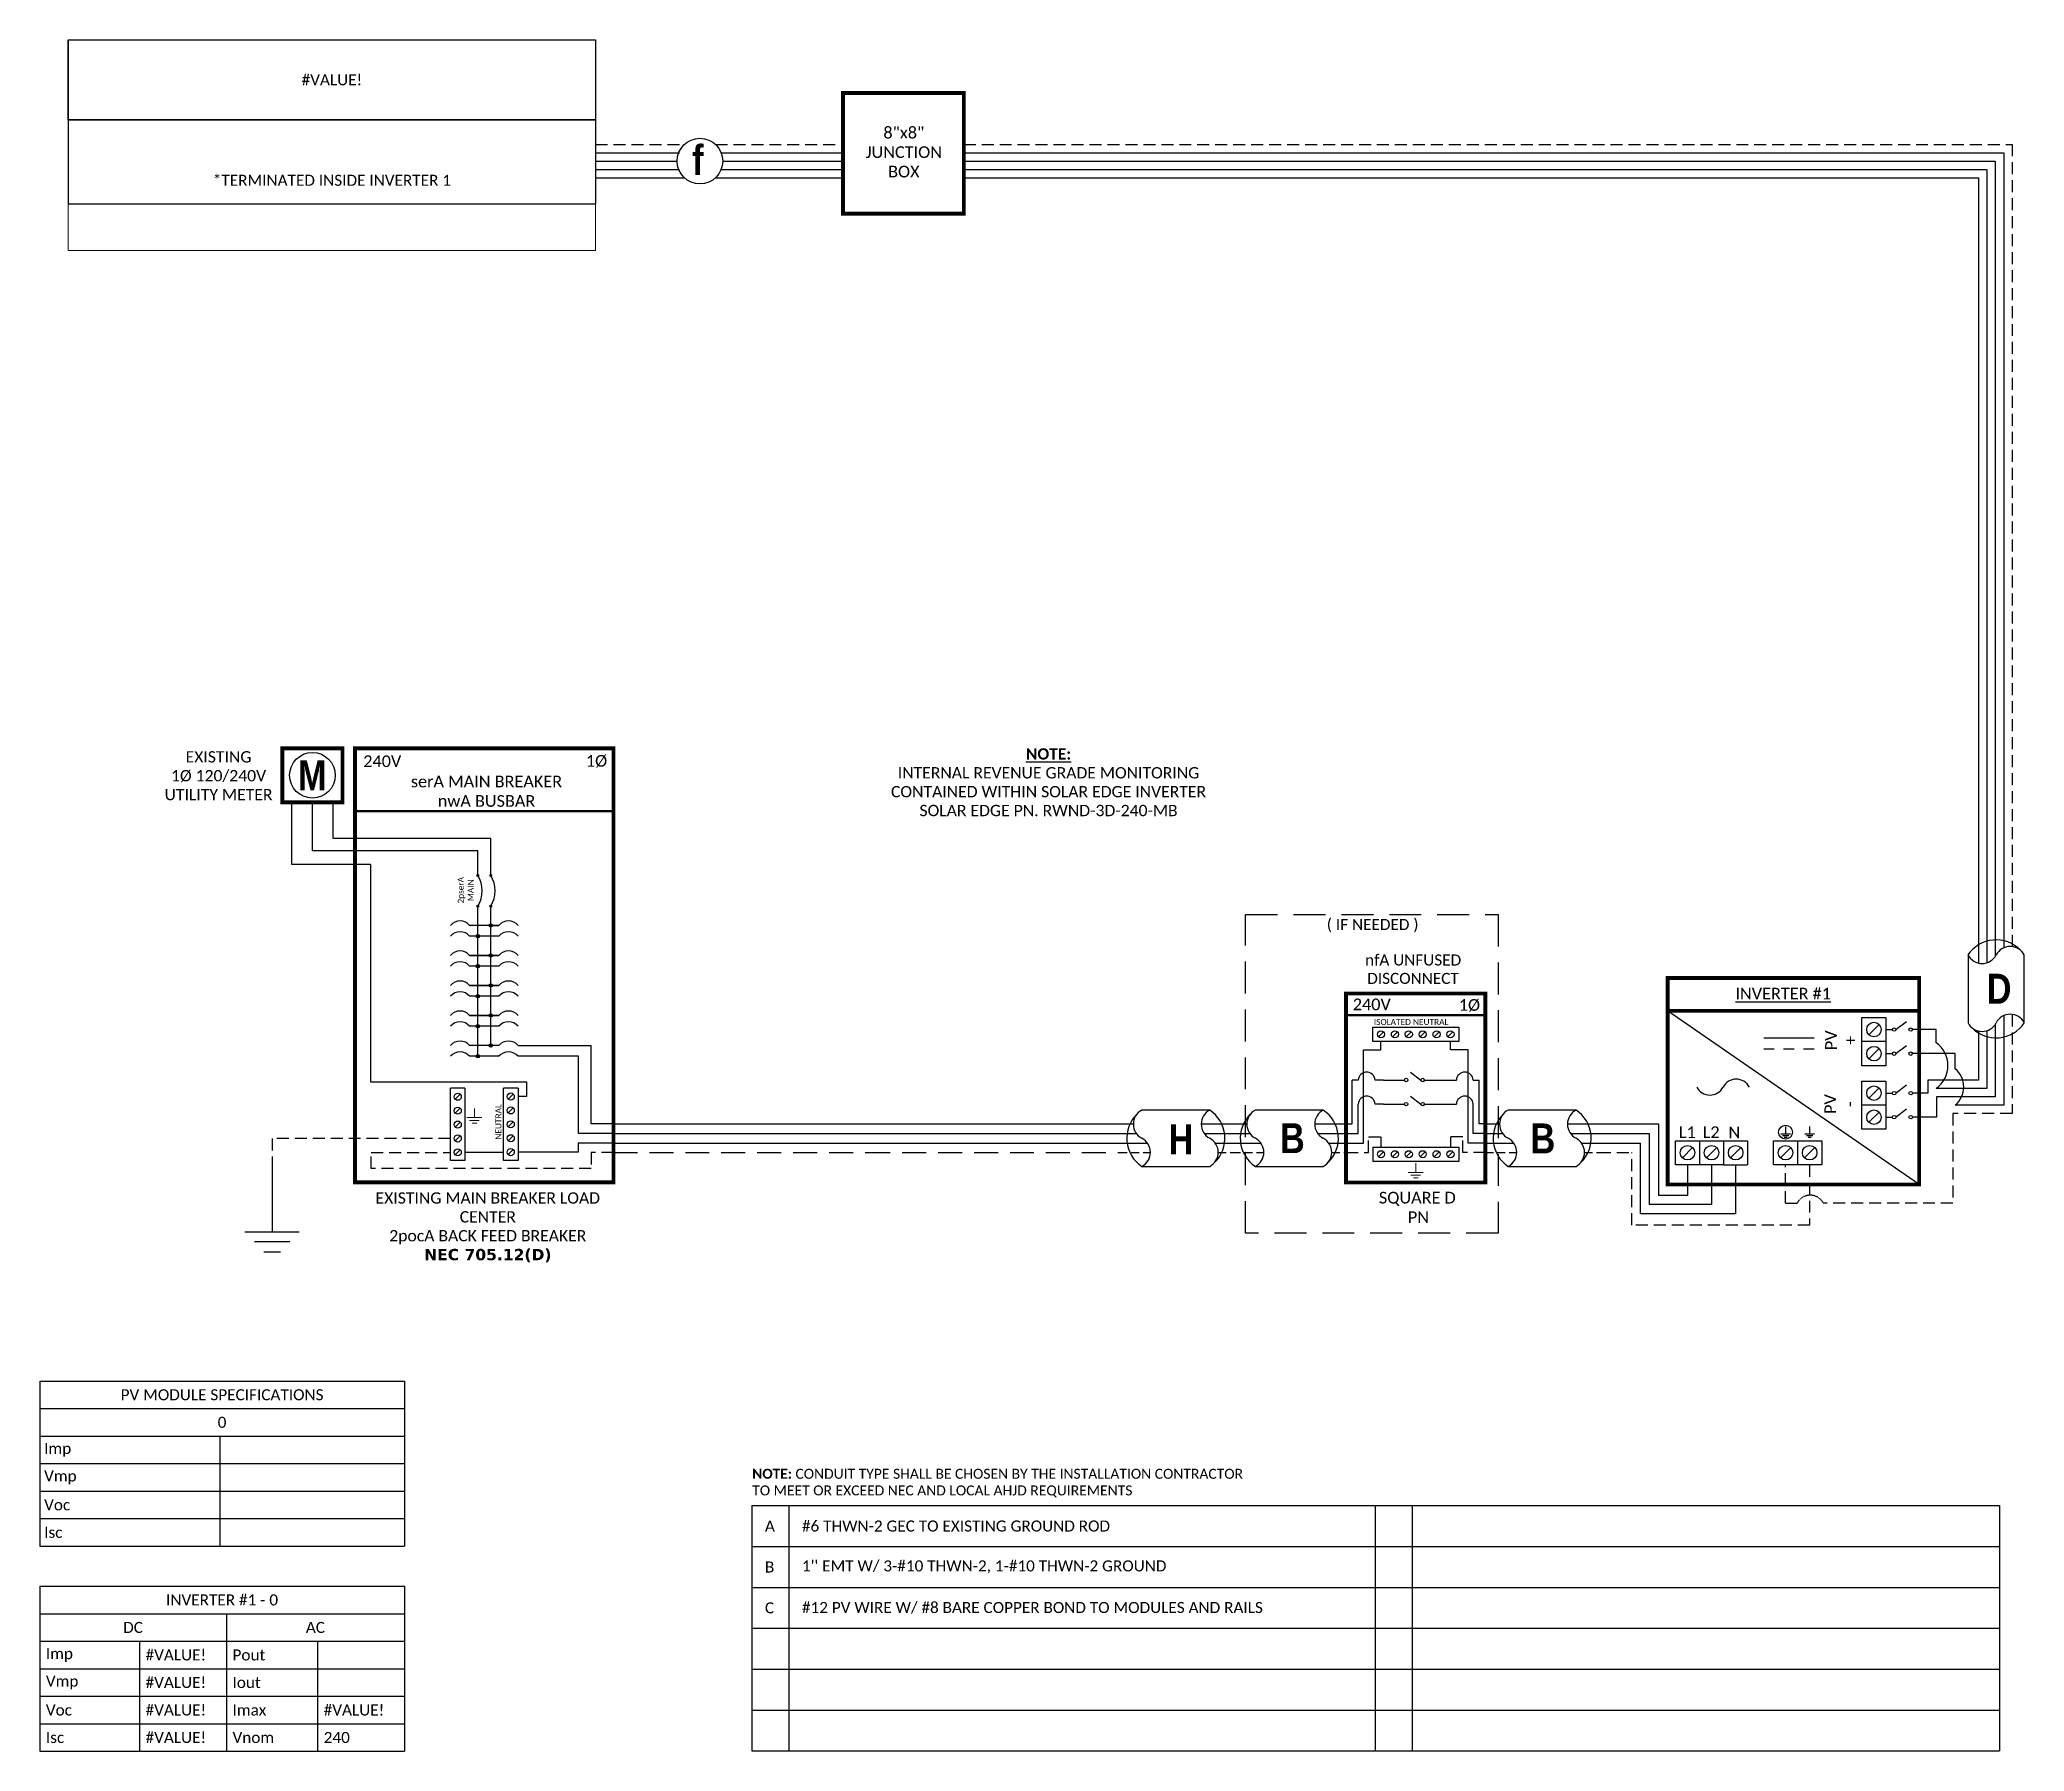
# Model space of a CAD drawing. Header units: feet. Extents: x 7947 to 8568, y 20870 to 21406.
import ezdxf

# ---------------------------------------------------------------- set-up
doc = ezdxf.new("R2010")
doc.units = ezdxf.units.FT
doc.header["$MEASUREMENT"] = 0
doc.linetypes.add('DASHED', pattern=[0.75, 0.5, -0.25])
doc.linetypes.add('HIDDEN', pattern=[0.375, 0.25, -0.125])
doc.layers.add('Z - TITLEBLOCK TXT', color=7, linetype='Continuous')
doc.styles.add('ONE LINE TXT', font='techb___.ttf')
doc.styles.get("Standard").update_dxf_attribs({"font": 'calibri.ttf'})

# ---------------------------------------------------------------- blocks, each defined once
blk = doc.blocks.new('*U18')
at = {"color": 7, "linetype": 'Continuous'}
for p, q in [((-7.14, 13.31), (-28.39, 13.31)), ((-28.39, -4.31), (-7.14, -4.31))]:
    blk.add_line(p, q, dxfattribs=at)
at = {"color": 7}
for p, q in [((-35.53, 9), (-31.05, 9)), ((-9.81, 9), (0, 9))]:
    blk.add_line(p, q, dxfattribs=at)
at = {"color": 10}
for p, q in [((-35.53, 6), (-30.11, 6)), ((-8.87, 6), (0, 6))]:
    blk.add_line(p, q, dxfattribs=at)
at = {"color": 253}
for p, q in [((-35.53, 3), (-26.66, 3)), ((-5.41, 3), (0, 3))]:
    blk.add_line(p, q, dxfattribs=at)
at = {"color": 92, "linetype": 'HIDDEN', "ltscale": 10}
for p, q in [((-4.48, 0), (0, 0)), ((-35.53, 0), (-25.72, 0))]:
    blk.add_line(p, q, dxfattribs=at)
at = {"linetype": 'Continuous'}
for centre, start, end in [((-26.08, 8.91), 117.66392, 242.33608), ((-4.83, 8.91), 117.66392, 242.33608), ((-30.7, 0.09), 297.66392, 62.33608), ((-9.45, 0.09), 297.66392, 62.33608)]:
    blk.add_arc(centre, 4.98, start, end, dxfattribs=at)
at = {"color": 7, "linetype": 'Continuous'}
for centre, start, end in [((-12.99, 4.5), 313.97324, 56.42648), ((-22.54, 4.5), 133.97324, 236.42648)]:
    blk.add_arc(centre, 10.58, start, end, dxfattribs=at)
blk = doc.blocks.new('*U23')
at = {"color": 7}
blk.add_line((-79.14, 9), (0, 9), dxfattribs=at)
at = {"color": 10}
blk.add_line((-79.14, 6), (0, 6), dxfattribs=at)
at = {"color": 253}
blk.add_line((-79.14, 3), (0, 3), dxfattribs=at)
at = {"color": 92, "linetype": 'DASHED', "ltscale": 15}
blk.add_line((-79.14, 0), (0, 0), dxfattribs=at)
blk = doc.blocks.new('breakerPanel')
at = {"linetype": 'Continuous'}
h = blk.add_hatch(color=1, dxfattribs=at)
h.dxf.hatch_style = 1
edge = h.paths.add_edge_path()
edge.add_arc((-42.47, 86.8), 0.291, 0, 360)
h = blk.add_hatch(color=1, dxfattribs=at)
h.dxf.hatch_style = 1
edge = h.paths.add_edge_path()
edge.add_arc((-38.44, 86.8), 0.291, 0, 360)
h = blk.add_hatch(color=1, dxfattribs=at)
h.dxf.hatch_style = 1
edge = h.paths.add_edge_path()
edge.add_arc((-42.47, 77.16), 0.291, 0, 360)
h = blk.add_hatch(color=1, dxfattribs=at)
h.dxf.hatch_style = 1
edge = h.paths.add_edge_path()
edge.add_arc((-38.44, 77.16), 0.291, 0, 360)
h = blk.add_hatch(color=1, dxfattribs=at)
h.dxf.hatch_style = 1
edge = h.paths.add_edge_path()
edge.add_arc((-38.44, 71.16), 0.528, 0, 360)
h = blk.add_hatch(color=1, dxfattribs=at)
h.dxf.hatch_style = 1
edge = h.paths.add_edge_path()
edge.add_arc((-42.47, 67.78), 0.528, 0, 360)
h = blk.add_hatch(color=1, dxfattribs=at)
h.dxf.hatch_style = 1
edge = h.paths.add_edge_path()
edge.add_arc((-38.44, 61.76), 0.528, 0, 360)
h = blk.add_hatch(color=1, dxfattribs=at)
h.dxf.hatch_style = 1
edge = h.paths.add_edge_path()
edge.add_arc((-42.47, 58.38), 0.528, 0, 360)
h = blk.add_hatch(color=1, dxfattribs=at)
h.dxf.hatch_style = 1
edge = h.paths.add_edge_path()
edge.add_arc((-38.44, 52.36), 0.528, 0, 360)
h = blk.add_hatch(color=1, dxfattribs=at)
h.dxf.hatch_style = 1
edge = h.paths.add_edge_path()
edge.add_arc((-42.47, 48.98), 0.528, 0, 360)
h = blk.add_hatch(color=1, dxfattribs=at)
h.dxf.hatch_style = 1
edge = h.paths.add_edge_path()
edge.add_arc((-42.47, 39.58), 0.528, 0, 360)
h = blk.add_hatch(color=1, dxfattribs=at)
h.dxf.hatch_style = 1
edge = h.paths.add_edge_path()
edge.add_arc((-38.44, 42.95), 0.528, 0, 360)
h = blk.add_hatch(color=1, dxfattribs=at)
h.dxf.hatch_style = 1
edge = h.paths.add_edge_path()
edge.add_arc((-38.44, 33.55), 0.528, 0, 360)
h = blk.add_hatch(color=1, dxfattribs=at)
h.dxf.hatch_style = 1
edge = h.paths.add_edge_path()
edge.add_arc((-42.47, 30.17), 0.528, 0, 360)
at = {"color": 155, "true_color": 0x647190}
blk.add_line((-80.92, 126.59), (0, 126.59), dxfattribs=at)
at = {"color": 253, "linetype": 'Continuous'}
for p, q in [((-100.73, 90.2), (-100.73, 109.7)), ((-76.04, 90.2), (-100.73, 90.2)), ((-76.04, 90.2), (-76.04, 22.16)), ((-76.04, 22.16), (-27.25, 22.16)), ((-27.25, 22.16), (-27.25, 17.57)), ((-27.25, 17.57), (-29.89, 17.57)), ((-11.01, 0.16), (-29.89, 0.16)), ((0, 3), (-11.01, 3)), ((-11.01, 3), (-11.01, 0.16))]:
    blk.add_line(p, q, dxfattribs=at)
at = {"color": 10, "linetype": 'Continuous'}
for p, q in [((-94.24, 94.51), (-94.24, 109.7)), ((-42.47, 94.51), (-94.24, 94.51)), ((-42.47, 87.09), (-42.47, 94.51)), ((-42.47, 30.17), (-42.47, 76.87)), ((-35.88, 67.78), (-45.04, 67.78)), ((-35.88, 58.38), (-45.04, 58.38)), ((-35.88, 48.98), (-45.04, 48.98)), ((-35.88, 39.58), (-45.04, 39.58)), ((-35.88, 30.17), (-45.04, 30.17)), ((-10.98, 30.17), (-29.89, 30.17)), ((-10.98, 6), (-10.98, 30.17)), ((0, 6), (-10.98, 6))]:
    blk.add_line(p, q, dxfattribs=at)
at = {"color": 7, "linetype": 'Continuous'}
for p, q in [((-87.75, 98.34), (-87.75, 109.7)), ((-38.44, 98.34), (-87.75, 98.34)), ((-38.44, 87.09), (-38.44, 98.34)), ((-38.44, 61.76), (-38.44, 76.87)), ((-35.88, 71.16), (-45.04, 71.16)), ((-38.44, 71.16), (-35.88, 71.16)), ((-45.04, 61.76), (-35.88, 61.76)), ((-35.88, 61.76), (-45.04, 61.76)), ((-38.44, 52.36), (-38.44, 61.76)), ((-45.04, 52.36), (-35.88, 52.36)), ((-35.88, 52.36), (-45.04, 52.36)), ((-38.44, 42.95), (-38.44, 52.36)), ((-45.04, 42.95), (-35.88, 42.95)), ((-35.88, 42.95), (-45.04, 42.95)), ((-38.44, 33.55), (-38.44, 42.95)), ((-35.88, 33.55), (-45.04, 33.55)), ((-6.96, 9), (-6.96, 33.55))]:
    blk.add_line(p, q, dxfattribs=at)
at = {"lineweight": 50}
blk.add_line((-80.92, 106.95), (0, 106.95), dxfattribs=at)
at = {"color": 7}
for p, q in [((-29.89, 33.55), (-6.96, 33.55)), ((0, 9), (-6.96, 9))]:
    blk.add_line(p, q, dxfattribs=at)
at = {"color": 1, "linetype": 'Continuous'}
for p, q in [((-51.03, -2.51), (-51.03, 20.23)), ((-46.49, 20.23), (-51.03, 20.23)), ((-46.49, 20.23), (-46.49, -2.51)), ((-34.43, -2.43), (-34.43, 20.16)), ((-29.89, 20.16), (-34.43, 20.16)), ((-29.89, 20.16), (-29.89, -2.43)), ((-46.49, -2.51), (-51.03, -2.51)), ((-29.89, -2.43), (-34.43, -2.43))]:
    blk.add_line(p, q, dxfattribs=at)
at = {"color": 4, "linetype": 'Continuous'}
for p, q in [((-47.97, 18.28), (-49.55, 16.71)), ((-47.97, 13.93), (-49.55, 12.36)), ((-31.37, 18.35), (-32.94, 16.78)), ((-31.37, 14), (-32.94, 12.43)), ((-47.97, 9.58), (-49.55, 8.01)), ((-31.37, 9.65), (-32.94, 8.08)), ((-47.97, 5.23), (-49.55, 3.66)), ((-47.97, 0.88), (-49.55, -0.69)), ((-31.37, 5.3), (-32.94, 3.73)), ((-31.37, 0.95), (-32.94, -0.62))]:
    blk.add_line(p, q, dxfattribs=at)
at = {"color": 92, "linetype": 'HIDDEN', "ltscale": 15}
for p, q in [((-51.03, 4.44), (-106.89, 4.44)), ((-106.89, 4.44), (-106.89, -4.87)), ((-75.84, -4.96), (-75.84, 0.09)), ((-75.84, 0.09), (-51.03, 0.09)), ((0, 0), (-6.96, 0)), ((-6.96, -4.96), (-75.84, -4.96)), ((-6.96, 0), (-6.96, -4.96))]:
    blk.add_line(p, q, dxfattribs=at)
at = {"color": 92, "linetype": 'Continuous', "ltscale": 15}
blk.add_line((-34.43, 0.09), (-46.49, 0.09), dxfattribs=at)
at = {"color": 92, "ltscale": 15}
blk.add_line((-106.89, -4.87), (-106.89, -24.84), dxfattribs=at)
at = {"lineweight": 50, "const_width": 1.19}
for points in [[(-103.67, 109.7), (-103.67, 126.59), (-84.82, 126.59), (-84.82, 109.7)], [(-80.92, -9.3), (-80.92, 126.59), (0, 126.59), (0, -9.3)]]:
    blk.add_lwpolyline(points, close=True, dxfattribs=at)
at = {"color": 92, "linetype": 'Continuous', "lineweight": 5, "ltscale": 0.05, "flags": 128}
for points in [[(-43.54, 13.81), (-43.54, 10.97)], [(-45.88, 10.97), (-41.2, 10.97)], [(-42.01, 10.1), (-45.07, 10.1)], [(-42.82, 9.23), (-44.25, 9.23)]]:
    blk.add_lwpolyline(points, dxfattribs=at)
at = {"color": 92, "linetype": 'Continuous', "ltscale": 4, "flags": 128}
for points in [[(-115.37, -24.84), (-98.41, -24.84)], [(-101.35, -27.98), (-112.43, -27.98)], [(-104.29, -31.12), (-109.49, -31.12)]]:
    blk.add_lwpolyline(points, dxfattribs=at)
at = {"linetype": 'Continuous'}
blk.add_circle((-94.24, 118.15), 7.15, dxfattribs=at)
at = {"color": 1, "linetype": 'Continuous'}
for centre, radius in [((-42.47, 86.8), 0.291), ((-38.44, 86.8), 0.291), ((-42.47, 77.16), 0.291), ((-38.44, 77.16), 0.291), ((-38.44, 71.16), 0.528), ((-42.47, 67.78), 0.528), ((-38.44, 61.76), 0.528), ((-42.47, 58.38), 0.528), ((-38.44, 52.36), 0.528), ((-42.47, 48.98), 0.528), ((-42.47, 39.58), 0.528), ((-38.44, 42.95), 0.528), ((-38.44, 33.55), 0.528), ((-42.47, 30.17), 0.528)]:
    blk.add_circle(centre, radius, dxfattribs=at)
at = {"color": 4, "linetype": 'Continuous'}
for centre in [(-32.16, 17.57), (-48.76, 17.49), (-48.76, 13.14), (-32.16, 13.21), (-48.76, 8.79), (-32.16, 8.86), (-48.76, 4.44), (-48.76, 0.09), (-32.16, 4.51), (-32.16, 0.16)]:
    blk.add_circle(centre, 1.11, dxfattribs=at)
at = {"color": 1, "linetype": 'Continuous'}
for centre, radius, start, end in [((-50.14, 81.98), 9.06, 327.87082, 32.12918), ((-46.11, 81.98), 9.06, 327.87082, 32.12918), ((-48.03, 68.62), 3.93, 40.3392, 139.6608), ((-48.03, 65.24), 3.93, 40.3392, 139.6608), ((-32.88, 68.62), 3.93, 40.3392, 139.6608), ((-32.88, 65.24), 3.93, 40.3392, 139.6608), ((-48.03, 59.21), 3.93, 40.3392, 139.6608), ((-32.88, 59.21), 3.93, 40.3392, 139.6608), ((-48.03, 55.84), 3.93, 40.3392, 139.6608), ((-32.88, 55.84), 3.93, 40.3392, 139.6608), ((-48.03, 49.81), 3.93, 40.3392, 139.6608), ((-48.03, 46.43), 3.93, 40.3392, 139.6608), ((-32.88, 49.81), 3.93, 40.3392, 139.6608), ((-32.88, 46.43), 3.93, 40.3392, 139.6608), ((-48.03, 40.41), 3.93, 40.3392, 139.6608), ((-32.88, 40.41), 3.93, 40.3392, 139.6608), ((-48.03, 37.03), 3.93, 40.3392, 139.6608), ((-32.88, 37.03), 3.93, 40.3392, 139.6608), ((-48.03, 31.01), 3.93, 40.3392, 139.6608), ((-48.03, 27.63), 3.93, 40.3392, 139.6608), ((-32.88, 31.01), 3.93, 40.3392, 139.6608), ((-32.88, 27.63), 3.93, 40.3392, 139.6608)]:
    blk.add_arc(centre, radius, start, end, dxfattribs=at)
at = {"color": 253, "linetype": 'Continuous', "style": 'ONE LINE TXT'}
blk.add_text('M', height=9.38, dxfattribs=at).set_placement((-98.8, 113.43))
at = {"color": 4, "linetype": 'Continuous'}
blk.add_text('NEUTRAL', height=1.874, rotation=90, dxfattribs=at).set_placement((-35.08, 4.08))
at = {"color": 1, "attachment_point": 5}
for s, width, gutter_width, heights, insert, char_height in [('EXISTING\\P1Ø 120/240V UTILITY METER', 37.8067, 7.17, [0], (-123.64, 118), 3.5433), ('240V', 0.1481, 0.75, [0], (-72.39, 122.54), 3.658), ('1Ø', 0.1481, 0.75, [0], (-5.31, 122.54), 3.658), ('serA MAIN BREAKER\\PnwA BUSBAR', 72.4998, 0.75, [0], (-39.75, 113.14), 3.6576), ('EXISTING MAIN BREAKER LOAD CENTER\\P2pocA BACK FEED BREAKER \\P{\\fVerdana|b1|i0|c0|p34;NEC 705.12(D)}', 79.2627, 97.94, [154.49], (-39.35, -23.38), 3.5433)]:
    blk.add_mtext_dynamic_manual_height_columns(s, width=width, gutter_width=gutter_width, heights=heights, dxfattribs=dict(at, insert=insert, char_height=char_height))
at = {"color": 4, "linetype": 'Continuous', "insert": (-46.25, 82.15), "char_height": 1.874, "attachment_point": 5, "rotation": 90}
blk.add_mtext_dynamic_manual_height_columns('2pserA\\PMAIN', width=0.1481, gutter_width=0.75, heights=[0], dxfattribs=at)
blk = doc.blocks.new('*U25')
at = {"color": 7}
blk.add_blockref('breakerPanel', (0, 0), dxfattribs=at)
blk = doc.blocks.new('*T15')
at = {"color": 0, "lineweight": -2, "transparency": 16777216}
for p, q in [((0, 0), (114.19, 0)), ((0, 0), (0, -51.7)), ((114.19, 0), (114.19, -51.7)), ((0, -8.62), (114.19, -8.62)), ((58.43, -8.62), (58.43, -51.7)), ((0, -17.23), (114.19, -17.23)), ((31.22, -17.23), (31.22, -51.7)), ((86.98, -17.23), (86.98, -51.7)), ((0, -25.85), (114.19, -25.85)), ((0, -34.47), (114.19, -34.47)), ((0, -43.08), (114.19, -43.08)), ((0, -51.7), (114.19, -51.7))]:
    blk.add_line(p, q, dxfattribs=at)
at = {"color": 0, "linetype": 'Continuous', "transparency": 16777216, "char_height": 3.4544}
for s, insert, width, attachment_point in [('{\\fCalibri|b0|i0|c0;INVERTER #1 - 0', (57.09, -4.31), 110.3293, 5), ('{\\fCalibri|b0|i0|c0;DC', (29.22, -12.93), 54.5755, 5), ('{\\fCalibri|b0|i0|c0;AC', (86.31, -12.93), 51.8976, 5), ('{\\fCalibri|b0|i0|c0;Imp', (1.93, -21.54), 27.3681, 4), ('{\\fCalibri|b0|i0|c0;#VALUE!', (33.15, -21.54), 23.3513, 4), ('{\\fCalibri|b0|i0|c0;Pout', (60.36, -21.54), 24.6902, 4), ('{\\fCalibri|b0|i0|c0;', (88.91, -21.54), 23.3513, 4), ('{\\fCalibri|b0|i0|c0;Vmp', (1.93, -30.16), 27.3681, 4), ('{\\fCalibri|b0|i0|c0;#VALUE!', (33.15, -30.16), 23.3513, 4), ('{\\fCalibri|b0|i0|c0;Iout', (60.36, -30.16), 24.6902, 4), ('{\\fCalibri|b0|i0|c0;', (88.91, -30.16), 23.3513, 4), ('{\\fCalibri|b0|i0|c0;Voc', (1.93, -38.78), 27.3681, 4), ('{\\fCalibri|b0|i0|c0;#VALUE!', (33.15, -38.78), 23.3513, 4), ('{\\fCalibri|b0|i0|c0;Imax', (60.36, -38.78), 24.6902, 4), ('{\\fCalibri|b0|i0|c0;#VALUE!', (88.91, -38.78), 23.3513, 4), ('{\\fCalibri|b0|i0|c0;Isc', (1.93, -47.39), 27.3681, 4), ('{\\fCalibri|b0|i0|c0;#VALUE!', (33.15, -47.39), 23.3513, 4), ('{\\fCalibri|b0|i0|c0;Vnom', (60.36, -47.39), 24.6902, 4), ('{\\fCalibri|b0|i0|c0;240', (88.91, -47.39), 23.3513, 4)]:
    blk.add_mtext(s, dxfattribs=dict(at, insert=insert, width=width, attachment_point=attachment_point))
blk = doc.blocks.new('*T16')
at = {"color": 0, "lineweight": -2, "transparency": 16777216}
for p, q in [((0, 0), (114.19, 0)), ((0, 0), (0, -51.69)), ((114.19, 0), (114.19, -51.69)), ((0, -8.62), (114.19, -8.62)), ((0, -17.23), (114.19, -17.23)), ((56.41, -17.23), (56.41, -51.69)), ((0, -25.85), (114.19, -25.85)), ((0, -34.46), (114.19, -34.46)), ((0, -43.08), (114.19, -43.08)), ((0, -51.69), (114.19, -51.69))]:
    blk.add_line(p, q, dxfattribs=at)
at = {"color": 0, "linetype": 'Continuous', "transparency": 16777216, "char_height": 3.4544}
for s, insert, width, attachment_point in [('{\\fCalibri|b0|i0|c0;PV MODULE SPECIFICATIONS', (57.09, -4.31), 111.433, 5), ('{\\fCalibri|b0|i0|c0;0', (57.09, -12.92), 111.433, 5), ('{\\fCalibri|b0|i0|c0;Imp', (1.38, -21.54), 53.6551, 4), ('{\\fCalibri|b0|i0|c0;', (57.78, -21.54), 55.0254, 4), ('{\\fCalibri|b0|i0|c0;Vmp', (1.38, -30.15), 53.6551, 4), ('{\\fCalibri|b0|i0|c0;', (57.78, -30.15), 55.0254, 4), ('{\\fCalibri|b0|i0|c0;Voc', (1.38, -38.77), 53.6551, 4), ('{\\fCalibri|b0|i0|c0;', (57.78, -38.77), 55.0254, 4), ('{\\fCalibri|b0|i0|c0;Isc', (1.38, -47.39), 53.6551, 4), ('{\\fCalibri|b0|i0|c0;', (57.78, -47.39), 55.0254, 4)]:
    blk.add_mtext(s, dxfattribs=dict(at, insert=insert, width=width, attachment_point=attachment_point))
blk = doc.blocks.new('unfusedDisconnect')
at = {"lineweight": 50}
blk.add_line((-43.61, 43.06), (0, 43.06), dxfattribs=at)
at = {"color": 1, "linetype": 'Continuous'}
for p, q in [((-35.27, 34.78), (-35.27, 39.32)), ((-35.27, 39.32), (-8.32, 39.32)), ((-8.32, 39.32), (-8.32, 34.78)), ((-8.32, 34.78), (-35.27, 34.78)), ((-23.43, 25.18), (-20.16, 22.74)), ((-31.89, 22.73), (-25.32, 22.73)), ((-19.08, 22.73), (-11.7, 22.73)), ((-31.89, 15.2), (-25.32, 15.2)), ((-23.43, 17.65), (-20.16, 15.2)), ((-19.08, 15.2), (-11.7, 15.19)), ((-35.27, 1.76), (-8.32, 1.76)), ((-35.27, 1.76), (-35.27, -2.78)), ((-8.32, 1.76), (-8.32, -2.78)), ((-8.32, -2.78), (-35.27, -2.78))]:
    blk.add_line(p, q, dxfattribs=at)
at = {"color": 4, "linetype": 'Continuous'}
for p, q in [((-31.89, 37.83), (-33.46, 36.26)), ((-27.53, 37.83), (-29.11, 36.26)), ((-23.18, 37.83), (-24.76, 36.26)), ((-18.83, 37.83), (-20.41, 36.26)), ((-14.48, 37.83), (-16.06, 36.26)), ((-10.13, 37.83), (-11.7, 36.26)), ((-31.89, 0.28), (-33.46, -1.3)), ((-27.53, 0.28), (-29.11, -1.3)), ((-23.18, 0.28), (-24.76, -1.3)), ((-18.83, 0.28), (-20.41, -1.3)), ((-14.48, 0.28), (-16.06, -1.3)), ((-10.13, 0.28), (-11.7, -1.3))]:
    blk.add_line(p, q, dxfattribs=at)
at = {"color": 253, "linetype": 'Continuous'}
for p, q in [((-38.16, 3), (-38.16, 32.17)), ((-38.16, 32.17), (-32.67, 32.17)), ((-32.67, 32.17), (-32.67, 34.78)), ((-10.92, 32.17), (-10.92, 34.78)), ((-5.43, 32.17), (-10.92, 32.17)), ((-5.43, 3), (-5.43, 32.17)), ((-43.61, 3), (-38.16, 3)), ((0, 3), (-5.43, 3))]:
    blk.add_line(p, q, dxfattribs=at)
at = {"color": 7, "linetype": 'Continuous'}
for p, q in [((-41.66, 9), (-41.66, 22.73)), ((-39.8, 22.73), (-41.66, 22.73)), ((-31.89, 22.73), (-34.52, 22.73)), ((-11.7, 22.73), (-9.07, 22.73)), ((-3.79, 22.73), (-1.93, 22.73)), ((-1.93, 9), (-1.93, 22.73))]:
    blk.add_line(p, q, dxfattribs=at)
at = {"color": 10, "linetype": 'Continuous'}
for p, q in [((-39.8, 6), (-39.8, 15.2)), ((-31.89, 15.2), (-34.52, 15.2)), ((-11.7, 15.2), (-9.07, 15.2)), ((-3.79, 6), (-3.79, 15.2)), ((-43.61, 6), (-39.8, 6)), ((0, 6), (-3.79, 6))]:
    blk.add_line(p, q, dxfattribs=at)
at = {"color": 7}
for p, q in [((-43.61, 9), (-41.66, 9)), ((0, 9), (-1.93, 9))]:
    blk.add_line(p, q, dxfattribs=at)
at = {"color": 92, "linetype": 'HIDDEN', "ltscale": 15}
for p, q in [((-43.61, 0), (-36.58, 0)), ((-36.58, 0), (-36.58, 4.9)), ((-36.58, 4.9), (-32.67, 4.9)), ((-32.67, 4.9), (-32.67, 1.76)), ((-7.01, 4.9), (-10.92, 4.9)), ((-10.92, 4.9), (-10.92, 1.76)), ((-7.01, 0), (-7.01, 4.9)), ((0, 0), (-7.01, 0))]:
    blk.add_line(p, q, dxfattribs=at)
at = {"lineweight": 50, "const_width": 1.19}
blk.add_lwpolyline([(-43.61, -9.34), (-43.61, 49.84), (0, 49.84), (0, -9.34)], close=True, dxfattribs=at)
at = {"color": 92, "linetype": 'Continuous', "lineweight": 5, "ltscale": 0.05, "flags": 128}
for points in [[(-24.14, -6.17), (-19.45, -6.17)], [(-21.8, -3.32), (-21.8, -6.17)], [(-20.27, -7.03), (-23.32, -7.03)], [(-21.08, -7.9), (-22.51, -7.9)]]:
    blk.add_lwpolyline(points, dxfattribs=at)
at = {"color": 4, "linetype": 'Continuous'}
for centre in [(-32.67, 37.05), (-28.32, 37.05), (-23.97, 37.05), (-19.62, 37.05), (-15.27, 37.05), (-10.92, 37.05), (-32.67, -0.51), (-28.32, -0.51), (-23.97, -0.51), (-19.62, -0.51), (-15.27, -0.51), (-10.92, -0.51)]:
    blk.add_circle(centre, 1.11, dxfattribs=at)
at = {"color": 1, "linetype": 'Continuous'}
for centre in [(-24.78, 22.73), (-19.62, 22.73), (-24.78, 15.2), (-19.62, 15.2)]:
    blk.add_circle(centre, 0.541, dxfattribs=at)
at = {"color": 7, "linetype": 'Continuous'}
for centre in [(-37.16, 22.58), (-6.43, 22.58)]:
    blk.add_arc(centre, 2.64, 3.28193, 176.71807, dxfattribs=at)
at = {"color": 10, "linetype": 'Continuous'}
for centre in [(-37.16, 15.04), (-6.43, 15.04)]:
    blk.add_arc(centre, 2.64, 3.28193, 176.71807, dxfattribs=at)
at = {"color": 4, "linetype": 'Continuous'}
blk.add_text('ISOLATED NEUTRAL', height=1.8743, dxfattribs=at).set_placement((-34.91, 39.97))
at = {"color": 1}
for s, width, gutter_width, heights, insert, char_height, attachment_point in [('\\A1;\\pi17.559;nfA UNFUSED\\P\\pi18.229;DISCONNECT', 64.922, 0, [11.89], (-55.21, 62.04), 3.4544, 1), ('240V', 0.1481, 0.75, [0], (-35.55, 46.4), 3.658, 5), ('1Ø', 0.1481, 0.75, [0], (-4.98, 46.1), 3.658, 5), ('\\A1;\\pi13.903,t32.191;SQUARE D\\P\\pi22.981,t41.269;PN', 51.6906, 0.203, [45.94], (-47.25, -12.27), 3.6576, 1)]:
    blk.add_mtext_dynamic_manual_height_columns(s, width=width, gutter_width=gutter_width, heights=heights, dxfattribs=dict(at, insert=insert, char_height=char_height, attachment_point=attachment_point))
blk = doc.blocks.new('*U20')
at = {"color": 10, "linetype": 'DASHED', "ltscale": 20}
blk.add_lwpolyline([(-75.05, 74.56), (3.97, 74.56), (3.97, -25.17), (-75.05, -25.17)], close=True, dxfattribs=at)
at = {"color": 7}
for name, p in [('unfusedDisconnect', (0, 0)), ('*U18', (-43.61, 0))]:
    blk.add_blockref(name, p, dxfattribs=at)
at = {"color": 10, "insert": (-50.86, 73.16), "char_height": 3.4544, "attachment_point": 1}
blk.add_mtext_dynamic_manual_height_columns('\\A1;\\pi1.2092;( IF NEEDED )', width=30.7523, gutter_width=0, heights=[6.58], dxfattribs=at)
at = {"color": 1, "linetype": 'Continuous', "insert": (-64.3, 9.22), "char_height": 9.3833, "attachment_point": 1, "style": 'ONE LINE TXT'}
blk.add_mtext_dynamic_manual_height_columns('{\\W1;\\C256;B}', width=0.1385, gutter_width=2.13, heights=[0], dxfattribs=at)
blk = doc.blocks.new('*T19')
at = {"linetype": 'ByBlock', "lineweight": -2, "transparency": 16777216}
for p, q in [((0, 0), (390.51, 0)), ((0, 0), (0, -76.8)), ((11.58, 0), (11.58, -76.8)), ((195.1, 0), (195.1, -76.8)), ((206.68, 0), (206.68, -76.8)), ((390.51, 0), (390.51, -76.8)), ((0, -12.8), (390.51, -12.8)), ((0, -25.61), (390.51, -25.61)), ((0, -38.41), (390.51, -38.41)), ((0, -51.22), (390.51, -51.22)), ((0, -64.02), (390.51, -64.02)), ((0, -76.8), (390.51, -76.8))]:
    blk.add_line(p, q, dxfattribs=at)
at = {"color": 0, "linetype": 'Continuous', "transparency": 16777216, "char_height": 3.4544, "attachment_point": 4}
for s, insert, width in [('{\\fCalibri|b0|i0|c0;A', (4.06, -6.4), 3.4544), ('{\\fCalibri|b0|i0|c0;#6 THWN-2 GEC TO EXISTING GROUND ROD', (15.65, -6.4), 175.3856), ('{\\fCalibri|b0|i0|c0;', (199.16, -6.4), 3.4544), ('{\\fCalibri|b0|i0|c0;', (210.74, -6.4), 175.7027), ('{\\fCalibri|b0|i0|c0;B', (4.06, -19.21), 3.4544), ("{\\fCalibri|b0|i0|c0;1'' EMT W/ 3-#10 THWN-2, 1-#10 THWN-2 GROUND", (15.65, -19.21), 175.3856), ('{\\fCalibri|b0|i0|c0;', (199.16, -19.21), 3.4544), ('{\\fCalibri|b0|i0|c0;', (210.74, -19.21), 175.7027), ('{\\fCalibri|b0|i0|c0;C', (4.06, -32.01), 3.4544), ('{\\fCalibri|b0|i0|c0;#12 PV WIRE W/ #8 BARE COPPER BOND TO MODULES AND RAILS', (15.65, -32.01), 175.3856), ('{\\fCalibri|b0|i0|c0;', (199.16, -32.01), 3.4544), ('{\\fCalibri|b0|i0|c0;', (210.74, -32.01), 175.7027), ('{\\fCalibri|b0|i0|c0;', (4.06, -44.82), 3.4544), ('{\\fCalibri|b0|i0|c0;', (15.65, -44.82), 175.3856), ('{\\fCalibri|b0|i0|c0;', (199.16, -44.82), 3.4544), ('{\\fCalibri|b0|i0|c0;', (210.74, -44.82), 175.7027), ('{\\fCalibri|b0|i0|c0;', (4.06, -57.62), 3.4544), ('{\\fCalibri|b0|i0|c0;', (15.65, -57.62), 175.3856), ('{\\fCalibri|b0|i0|c0;', (199.16, -57.62), 3.4544), ('{\\fCalibri|b0|i0|c0;', (210.74, -57.62), 175.7027), ('{\\fCalibri|b0|i0|c0;', (4.06, -70.41), 3.4544), ('{\\fCalibri|b0|i0|c0;', (15.65, -70.41), 175.3856), ('{\\fCalibri|b0|i0|c0;', (199.16, -70.41), 3.4544), ('{\\fCalibri|b0|i0|c0;', (210.74, -70.41), 175.7027)]:
    blk.add_mtext(s, dxfattribs=dict(at, insert=insert, width=width))
blk = doc.blocks.new('*T21')
at = {"color": 0, "lineweight": -2, "transparency": 16777216}
for p, q in [((0, 0), (165.11, 0)), ((0, 0), (0, -51.42)), ((165.11, 0), (165.11, -51.42)), ((0, -25.14), (165.11, -25.14)), ((0, -51.42), (165.11, -51.42))]:
    blk.add_line(p, q, dxfattribs=at)
at = {"layer": 'Defpoints', "color": 8, "linetype": 'ByBlock', "lineweight": 0, "transparency": 16777216}
for p, q in [((0, -51.42), (0, -66.05)), ((165.11, -51.42), (165.11, -66.05)), ((0, -66.05), (165.11, -66.05))]:
    blk.add_line(p, q, dxfattribs=at)
at = {"color": 0, "linetype": 'Continuous', "transparency": 16777216, "char_height": 3.4544, "width": 155.095, "attachment_point": 5}
for s, insert in [('{\\fCalibri|b0|i0|c0;#VALUE!', (82.56, -12.57)), ('{\\fCalibri|b0|i0|c0;^J^J*TERMINATED INSIDE INVERTER 1', (82.56, -38.28))]:
    blk.add_mtext(s, dxfattribs=dict(at, insert=insert))
blk = doc.blocks.new('8x8box')
at = {"lineweight": 50, "const_width": 1.19}
blk.add_lwpolyline([(37.78, 0), (0, 0), (0, 37.78), (37.78, 37.78)], close=True, dxfattribs=at)
at = {"color": 1, "insert": (19.03, 19.26), "char_height": 3.6576, "attachment_point": 5}
blk.add_mtext_dynamic_manual_height_columns('8"x8"  JUNCTION BOX ', width=0.4767, gutter_width=7.17, heights=[0], dxfattribs=at)
blk = doc.blocks.new('string1')
at = {"color": 10, "linetype": 'Continuous'}
for p, q in [((-412.25, 269.3), (-386.03, 269.3)), ((-372.93, 269.3), (-334.78, 269.3)), ((-297, 269.3), (23.33, 269.3)), ((23.33, 269.3), (23.33, 20.94)), ((7.45, 0), (0, 0)), ((7.45, -4.11), (7.45, 0)), ((23.33, -0.31), (23.33, -18.41)), ((23.33, -18.41), (7.45, -18.41))]:
    blk.add_line(p, q, dxfattribs=at)
at = {"color": 7, "linetype": 'Continuous'}
for p, q in [((-412.25, 266.68), (-384.42, 266.68)), ((-374.73, 266.68), (-334.78, 266.68)), ((-297, 266.68), (20.71, 266.68)), ((20.71, 266.68), (20.71, 20.82)), ((20.71, -0.42), (20.71, -15.79)), ((20.71, -15.79), (4.87, -15.79)), ((4.87, -15.79), (4.87, -19.9)), ((4.87, -19.9), (0, -19.9))]:
    blk.add_line(p, q, dxfattribs=at)
at = {"color": 10, "linetype": 'Continuous'}
blk.add_arc((2.32, -11.26), 8.8, 305.65052, 54.34948, dxfattribs=at)
blk = doc.blocks.new('*U27')
at = {"color": 7}
blk.add_line((-79.14, 9), (0, 9), dxfattribs=at)
at = {"color": 10}
blk.add_line((-79.14, 6), (0, 6), dxfattribs=at)
at = {"color": 253}
blk.add_line((-79.14, 3), (0, 3), dxfattribs=at)
at = {"color": 92, "linetype": 'DASHED', "ltscale": 15}
blk.add_line((-79.14, 0), (0, 0), dxfattribs=at)
at = {"color": 1, "insert": (-22.08, 115.96), "char_height": 3.5433, "attachment_point": 5}
blk.add_mtext_dynamic_manual_height_columns('{\\fCalibri|b1|i0|c0|p34;\\LNOTE:\\P}INTERNAL REVENUE GRADE MONITORING\\PCONTAINED WITHIN SOLAR EDGE INVERTER\\PSOLAR EDGE PN. RWND-3D-240-MB', width=99.534, gutter_width=7.17, heights=[0], dxfattribs=at)

msp = doc.modelspace()

# ---------------------------------------------------------------- linework, layer by layer
at = {"color": 92, "linetype": 'HIDDEN', "ltscale": 15}
for p, q in [((8120.91, 21372.79), (8148.74, 21372.79)), ((8158.43, 21372.79), (8198.38, 21372.79)), ((8236.16, 21372.79), (8564.36, 21372.79)), ((8564.36, 21372.79), (8564.36, 21121.62)), ((8564.36, 21100.37), (8564.36, 21069.34)), ((8564.36, 21069.34), (8545.85, 21069.34)), ((8545.85, 21069.34), (8545.85, 21041.26)), ((8434.99, 21057.09), (8445.35, 21057.09)), ((8445.35, 21034.39), (8445.35, 21057.09)), ((8493.45, 21041.26), (8493.45, 21053.3)), ((8500.99, 21053.3), (8500.99, 21034.39)), ((8493.45, 21041.26), (8497.06, 21041.26)), ((8545.85, 21041.26), (8505.29, 21041.26)), ((8500.99, 21034.39), (8445.35, 21034.39))]:
    msp.add_line(p, q, dxfattribs=at)
at = {"color": 10, "linetype": 'Continuous'}
for p, q in [((8120.91, 21370.17), (8147.13, 21370.17)), ((8160.23, 21370.17), (8198.38, 21370.17)), ((8236.16, 21370.17), (8561.73, 21370.17)), ((8561.73, 21370.17), (8561.73, 21121.21)), ((8561.73, 21099.97), (8561.73, 21071.96)), ((8546.56, 21088.08), (8533.16, 21088.08)), ((8546.56, 21083.36), (8546.56, 21088.08)), ((8561.73, 21071.96), (8546.56, 21071.96)), ((8434.99, 21063.09), (8450.75, 21063.09)), ((8450.75, 21063.09), (8450.75, 21040.9)), ((8470.28, 21053.3), (8470.28, 21040.9)), ((8470.28, 21040.9), (8450.75, 21040.9))]:
    msp.add_line(p, q, dxfattribs=at)
at = {"color": 7, "linetype": 'Continuous'}
for p, q in [((8120.91, 21367.54), (8146.44, 21367.54)), ((8160.72, 21367.54), (8198.38, 21367.54)), ((8236.16, 21367.54), (8559.11, 21367.54)), ((8559.11, 21367.54), (8559.11, 21118.54)), ((8550.56, 21118.98), (8550.56, 21097.74)), ((8568.19, 21097.74), (8568.19, 21118.98)), ((8535.3, 21047.13), (8456.53, 21101.5)), ((8559.11, 21097.3), (8559.11, 21074.59)), ((8502.35, 21092.89), (8486.59, 21092.89)), ((8489.88, 21089.48), (8486.59, 21089.48)), ((8496.12, 21089.48), (8492.82, 21089.48)), ((8502.35, 21089.48), (8499.06, 21089.48)), ((8559.11, 21074.59), (8540.65, 21074.59)), ((8540.65, 21074.59), (8540.65, 21068.19)), ((8434.99, 21066.09), (8453.69, 21066.09)), ((8453.69, 21066.09), (8453.69, 21043.7)), ((8540.65, 21068.19), (8533.16, 21068.19)), ((8462.75, 21053.3), (8462.75, 21043.7)), ((8462.75, 21043.7), (8453.69, 21043.7))]:
    msp.add_line(p, q, dxfattribs=at)
at = {"color": 1, "linetype": 'Continuous'}
for p, q in [((8517.35, 21084.32), (8517.35, 21099.39)), ((8517.35, 21099.39), (8524.88, 21099.39)), ((8517.35, 21084.32), (8517.35, 21099.39)), ((8524.88, 21099.39), (8524.88, 21084.32)), ((8524.88, 21099.39), (8524.88, 21091.85)), ((8524.88, 21095.62), (8526.92, 21095.62)), ((8531.31, 21098.08), (8528.05, 21095.64)), ((8524.88, 21091.85), (8517.35, 21091.85)), ((8524.88, 21088.08), (8526.92, 21088.08)), ((8531.31, 21090.55), (8528.05, 21088.1)), ((8524.88, 21084.32), (8517.35, 21084.32)), ((8517.35, 21064.42), (8517.35, 21079.49)), ((8517.35, 21079.49), (8524.88, 21079.49)), ((8524.88, 21079.49), (8524.88, 21071.96)), ((8524.88, 21075.72), (8526.92, 21075.72)), ((8531.31, 21078.18), (8528.05, 21075.74)), ((8524.88, 21071.96), (8517.35, 21071.96)), ((8524.88, 21071.96), (8524.88, 21064.42)), ((8531.31, 21070.65), (8528.05, 21068.21)), ((8524.88, 21064.42), (8517.35, 21064.42)), ((8524.88, 21068.19), (8526.92, 21068.19)), ((8458.98, 21060.83), (8474.05, 21060.83)), ((8458.98, 21053.3), (8458.98, 21060.83)), ((8458.98, 21060.83), (8466.51, 21060.83)), ((8466.51, 21060.83), (8466.51, 21053.3)), ((8474.05, 21060.83), (8474.05, 21053.3)), ((8474.05, 21060.83), (8481.58, 21060.83)), ((8481.58, 21060.83), (8481.58, 21053.3)), ((8489.69, 21060.83), (8504.76, 21060.83)), ((8489.69, 21053.3), (8489.69, 21060.83)), ((8489.69, 21060.83), (8497.22, 21060.83)), ((8497.22, 21060.83), (8497.22, 21053.3)), ((8504.76, 21060.83), (8504.76, 21053.3)), ((8474.05, 21053.3), (8458.98, 21053.3)), ((8474.05, 21053.3), (8481.58, 21053.3)), ((8504.76, 21053.3), (8489.69, 21053.3))]:
    msp.add_line(p, q, dxfattribs=at)
at = {"color": 4, "linetype": 'Continuous'}
for p, q in [((8522.72, 21097.23), (8519.51, 21094.01)), ((8522.72, 21089.69), (8519.51, 21086.48)), ((8522.72, 21077.33), (8519.51, 21074.12)), ((8522.72, 21069.8), (8519.51, 21066.58)), ((8464.35, 21058.67), (8461.14, 21055.46)), ((8471.89, 21058.67), (8468.67, 21055.46)), ((8479.42, 21058.67), (8476.21, 21055.46)), ((8495.06, 21058.67), (8491.85, 21055.46)), ((8502.6, 21058.67), (8499.38, 21055.46))]:
    msp.add_line(p, q, dxfattribs=at)
at = {"color": 253, "linetype": 'Continuous'}
for p, q in [((8434.99, 21060.09), (8448.08, 21060.09)), ((8448.08, 21037.93), (8448.08, 21060.09)), ((8477.82, 21053.3), (8477.82, 21037.93)), ((8477.82, 21037.93), (8448.08, 21037.93))]:
    msp.add_line(p, q, dxfattribs=at)
at = {"linetype": 'Continuous'}
msp.add_lwpolyline([(7955.8, 21405.56), (8120.91, 21405.56), (8120.91, 21380.42), (7955.8, 21380.42)], close=True, dxfattribs=at)
at = {"color": 7, "lineweight": 50, "const_width": 1.19}
msp.add_lwpolyline([(8456.53, 21047.13), (8456.53, 21111.78), (8535.3, 21111.78), (8535.3, 21047.13)], close=True, dxfattribs=at)
at = {"lineweight": 50, "const_width": 1.19}
msp.add_lwpolyline([(8456.53, 21101.5), (8456.53, 21111.78), (8535.3, 21111.78), (8535.3, 21101.5)], close=True, dxfattribs=at)
at = {"color": 92, "linetype": 'Continuous', "flags": 128}
for points in [[(8491.92, 21062.94), (8494.99, 21062.94)], [(8493.46, 21065.24), (8493.45, 21062.94)], [(8499.45, 21062.94), (8502.52, 21062.94)], [(8500.99, 21065.24), (8500.99, 21062.94)], [(8494.46, 21062.37), (8492.45, 21062.37)], [(8493.92, 21061.8), (8492.98, 21061.8)], [(8501.99, 21062.37), (8499.98, 21062.37)], [(8501.46, 21061.8), (8500.52, 21061.8)]]:
    msp.add_lwpolyline(points, dxfattribs=at)
at = {"color": 7, "linetype": 'Continuous'}
msp.add_circle((8153.58, 21367.54), 7.14, dxfattribs=at)
at = {"color": 4, "linetype": 'Continuous'}
for centre in [(8521.11, 21095.62), (8521.11, 21088.08), (8521.11, 21075.72), (8521.11, 21068.19), (8462.75, 21057.06), (8470.28, 21057.06), (8477.82, 21057.06), (8493.45, 21057.06), (8500.99, 21057.06)]:
    msp.add_circle(centre, 2.27, dxfattribs=at)
at = {"color": 1, "linetype": 'Continuous'}
for centre in [(8527.46, 21095.62), (8532.62, 21095.62), (8527.46, 21088.08), (8532.62, 21088.08), (8527.46, 21075.72), (8532.62, 21075.72), (8527.46, 21068.19), (8532.62, 21068.19)]:
    msp.add_circle(centre, 0.541, dxfattribs=at)
at = {"color": 92, "linetype": 'Continuous'}
msp.add_circle((8493.45, 21063.49), 2.17, dxfattribs=at)
at = {"color": 7, "linetype": 'Continuous'}
for centre, start, end in [((8559.37, 21113.13), 43.97324, 146.42648), ((8559.37, 21103.59), 223.97324, 326.42648)]:
    msp.add_arc(centre, 10.58, start, end, dxfattribs=at)
at = {"linetype": 'Continuous'}
for centre, radius, start, end in [((8554.97, 21121.29), 4.98, 207.66392, 332.33608), ((8563.78, 21116.67), 4.98, 27.66392, 152.33608), ((8563.78, 21095.43), 4.98, 27.66392, 152.33608), ((8554.97, 21100.05), 4.98, 207.66392, 332.33608), ((8469.76, 21079.76), 4.65, 207.66392, 332.33608), ((8478, 21075.44), 4.65, 27.66392, 152.33608)]:
    msp.add_arc(centre, radius, start, end, dxfattribs=at)
at = {"color": 10, "linetype": 'Continuous'}
msp.add_arc((8541.79, 21077.66), 7.43, 309.93385, 50.06615, dxfattribs=at)
at = {"color": 92, "linetype": 'HIDDEN', "ltscale": 0.3}
msp.add_arc((8501.17, 21039.1), 4.65, 27.66392, 152.33608, dxfattribs=at)

# ---------------------------------------------------------------- block references
for name, p in [('*T21', (7955.8, 21405.56)), ('*T16', (7946.88, 20985.57)), ('*T19', (8169.86, 20946.56)), ('*T15', (7946.88, 20921.34))]:
    msp.add_blockref(name, p)
at = {"color": 7}
for name, p in [('8x8box', (8198.38, 21351.08)), ('*U25', (8126.51, 21057.09)), ('*U27', (8284.79, 21057.09)), ('*U20', (8399.46, 21057.09)), ('*U18', (8320.32, 21057.09)), ('*U18', (8434.99, 21057.09)), ('*U23', (8205.65, 21057.09))]:
    msp.add_blockref(name, p, dxfattribs=at)
at = {"color": 10, "linetype": 'Continuous'}
msp.add_blockref('string1', (8533.16, 21095.62), dxfattribs=at)

# ---------------------------------------------------------------- texts
at = {"color": 1, "linetype": 'Continuous'}
msp.add_text('%%UINVERTER #1', height=3.6576, dxfattribs=at).set_placement((8477.74, 21105.05))
at = {"color": 1, "linetype": 'Continuous', "char_height": 9.3833, "attachment_point": 1, "style": 'ONE LINE TXT'}
for s, insert in [('{\\W1;\\C256;f}', (8151.12, 21372.58)), ('{\\W1;\\C256;D}', (8556.41, 21113.1)), ('{\\W1;\\C256;B}', (8413.58, 21066.22))]:
    msp.add_mtext_dynamic_manual_height_columns(s, width=0.1385, gutter_width=2.13, heights=[0], dxfattribs=dict(at, insert=insert))
at = {"color": 1, "char_height": 3.658, "attachment_point": 5, "rotation": 90}
for s, width, insert in [('PV +', 2.8378, (8510.72, 21092.26)), ('PV -', 2.8013, (8510.5, 21072.29))]:
    msp.add_mtext_dynamic_manual_height_columns(s, width=width, gutter_width=0.75, heights=[0], dxfattribs=dict(at, insert=insert))
at = {"color": 1, "attachment_point": 5}
for s, insert, char_height in [('L1', (8462.69, 21063.47), 3.658), ('L2', (8470.15, 21063.5), 3.658), ('N', (8477.4, 21063.44), 3.66)]:
    msp.add_mtext_dynamic_manual_height_columns(s, width=0.1481, gutter_width=0.75, heights=[0], dxfattribs=dict(at, insert=insert, char_height=char_height))
at = {"color": 10, "insert": (8169.95, 20958.1), "char_height": 3.10896, "attachment_point": 1}
msp.add_mtext_dynamic_manual_height_columns('\\A1;{\\fCalibri|b1|i0|c0|p34;NOTE:} {\\A0;\\H1.0052x;CONDUIT TYPE SHALL BE CHOSEN BY THE INSTALLATION CONTRACTOR\\PTO MEET OR EXCEED NEC AND LOCAL AHJD REQUIREMENTS}', width=164.3528, gutter_width=0, heights=[9.89], dxfattribs=at)
at = {"layer": 'Z - TITLEBLOCK TXT', "color": 1, "linetype": 'Continuous', "insert": (8300.31, 21065.97), "char_height": 9.3833, "attachment_point": 1, "style": 'ONE LINE TXT'}
msp.add_mtext_dynamic_manual_height_columns('{\\W1;\\C256;H}', width=0.1385, gutter_width=2.13, heights=[0], dxfattribs=at)

doc.saveas('drawing.dxf')
